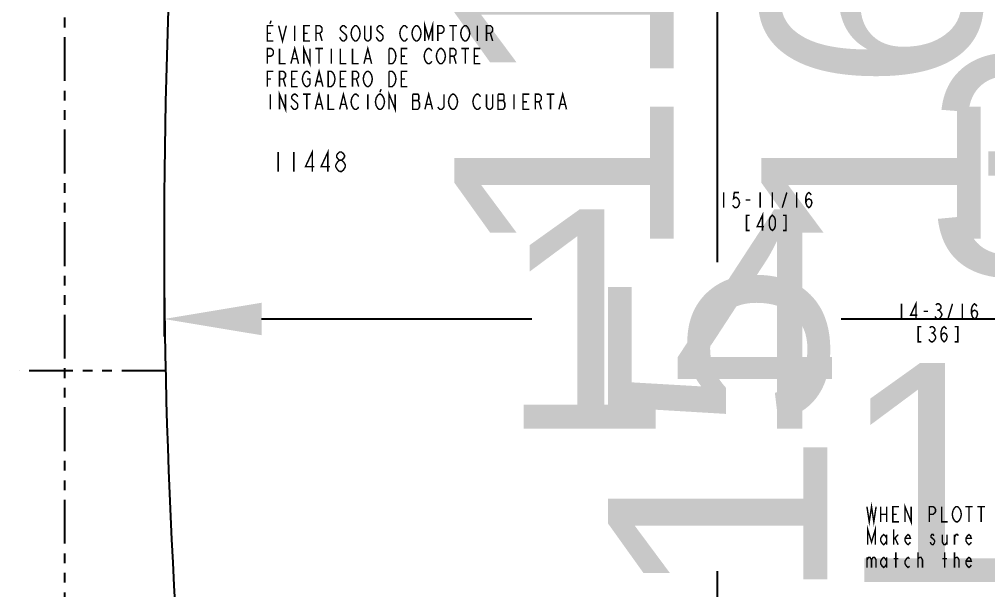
# Model space of a CAD drawing. Extents: x -347 to 953, y -714 to 758.
# Drawn here: x 605.13 to 615.07, y 56.92 to 62.78 of the extents above; entities that cross this region are included whole.
import ezdxf

# ---------------------------------------------------------------- set-up
doc = ezdxf.new("R2010")
doc.units = 0
doc.header["$MEASUREMENT"] = 0
doc.linetypes.add('PHANTOM', pattern=[0.8, 0.45, -0.05, 0.1, -0.05, 0.1, -0.05])
doc.layers.get('0').update_dxf_attribs({"linetype": 'CONTINUOUS'})
doc.layers.get('Defpoints').update_dxf_attribs({"linetype": 'CONTINUOUS'})
doc.layers.add('___NOTE', color=7, linetype='CONTINUOUS')
doc.layers.add('_CURVE', color=7, linetype='CONTINUOUS')
doc.styles.get("Standard").update_dxf_attribs({"font": 'arial.ttf'})
doc.dimstyles.get("Standard").update_dxf_attribs({"dimtxt": 2.25, "dimasz": 1, "dimexe": 0.18, "dimexo": 0.0625, "dimgap": 0.09, "dimtad": 0, "dimdec": 4, "dimzin": 0, "dimdsep": 46, "dimlunit": 5, "dimtxsty": 'Standard', "dimcen": 1, "dimclrd": 3, "dimclre": 3, "dimadec": 0, "dimazin": 0, "dimtfac": 1, "dimtdec": 4, "dimtofl": 0, "dimtmove": 0, "dimatfit": 3, "dimfxl": 1, "dimtolj": 1, "dimtzin": 0, "dimarcsym": 0})

# ---------------------------------------------------------------- blocks, each defined once
blk = doc.blocks.new('*D82')
at = {"color": 3, "linetype": 'Continuous', "lineweight": -2, "transparency": 16777216}
for p, q in [((609.982, 67.0256), (612.4776, 67.0256)), ((612.2976, 66.0256), (612.2976, 64.5752)), ((612.2976, 52.3144), (612.2976, 57.1127)), ((610.1467, 51.3144), (612.4776, 51.3144))]:
    blk.add_line(p, q, dxfattribs=at)
at = {"color": 3, "linetype": 'Continuous', "transparency": 16777216}
for points in [[(612.1309, 66.0256), (612.4643, 66.0256), (612.2976, 67.0256)], [(612.1309, 52.3144), (612.4643, 52.3144), (612.2976, 51.3144)]]:
    blk.add_solid(points, dxfattribs=at)
at = {"layer": 'Defpoints', "color": 0, "linetype": 'Continuous', "transparency": 16777216}
for p in [(609.9195, 67.0256), (610.0842, 51.3144), (612.2976, 51.3144)]:
    blk.add_point(p, dxfattribs=at)
at = {"color": 0, "linetype": 'Continuous', "transparency": 16777216, "insert": (612.2976, 60.844), "char_height": 2.25, "attachment_point": 5, "rotation": 90}
blk.add_mtext('\\A1;15{\\H1x;\\S11/16;}"', dxfattribs=at)
blk = doc.blocks.new('*D83')
at = {"color": 3, "linetype": 'Continuous', "lineweight": -2, "transparency": 16777216}
for p, q in [((606.6186, 60.4825), (606.6186, 59.5212)), ((620.8299, 59.2325), (620.8299, 59.8812)), ((607.6186, 59.7012), (610.3913, 59.7012)), ((619.8299, 59.7012), (617.8539, 59.7012))]:
    blk.add_line(p, q, dxfattribs=at)
at = {"color": 3, "linetype": 'Continuous', "transparency": 16777216}
for points in [[(607.6186, 59.8679), (607.6186, 59.5346), (606.6186, 59.7012)], [(619.8299, 59.8679), (619.8299, 59.5346), (620.8299, 59.7012)]]:
    blk.add_solid(points, dxfattribs=at)
at = {"layer": 'Defpoints', "color": 0, "linetype": 'Continuous', "transparency": 16777216}
for p in [(606.6186, 60.545), (620.8299, 59.7012), (620.8299, 59.17)]:
    blk.add_point(p, dxfattribs=at)
at = {"color": 0, "linetype": 'Continuous', "transparency": 16777216, "insert": (614.1226, 59.7012), "char_height": 2.25, "attachment_point": 5}
blk.add_mtext('\\A1;14{\\H1x;\\S3/16;}"', dxfattribs=at)

msp = doc.modelspace()

# ---------------------------------------------------------------- linework, layer by layer
at = {"color": 2, "linetype": 'Continuous', "const_width": 0.015}
for points in [[(612.360112, 61.000211), (612.360112, 60.843961)], [(612.516362, 61.000211), (612.469487, 61.000211), (612.461674, 60.935108), (612.4773, 60.948128), (612.492924, 60.948128), (612.508549, 60.935108), (612.516362, 60.922086), (612.524174, 60.896044), (612.516362, 60.870003), (612.508549, 60.856983), (612.492924, 60.843961), (612.4773, 60.843961), (612.461674, 60.856983), (612.453862, 60.870003)], [(612.735112, 61.000211), (612.735112, 60.843961)], [(612.860112, 61.000211), (612.860112, 60.843961)], [(612.961674, 60.843961), (613.008549, 61.000211)], [(613.110111, 61.000211), (613.110111, 60.843961)], [(613.203862, 60.896044), (613.211674, 60.922086), (613.235111, 60.935108), (613.258549, 60.922086), (613.266362, 60.896044), (613.258549, 60.870003), (613.250737, 60.856983), (613.235111, 60.843961), (613.219487, 60.856983), (613.211674, 60.870003), (613.203862, 60.896044), (613.203862, 60.948128), (613.211674, 60.97417), (613.219487, 60.987192), (613.235111, 61.000211), (613.250737, 60.987192), (613.258549, 60.97417)], [(612.586674, 60.922086), (612.633549, 60.922086)], [(612.625737, 60.765836), (612.594486, 60.765836), (612.594486, 60.609588), (612.625737, 60.609588)], [(612.758549, 60.609588), (612.758549, 60.765836), (612.703862, 60.648649), (612.774175, 60.648649)], [(612.860112, 60.609588), (612.844486, 60.622607), (612.836674, 60.63563), (612.828862, 60.661671), (612.828862, 60.713752), (612.836674, 60.739794), (612.844486, 60.752816), (612.860112, 60.765836), (612.875737, 60.752816), (612.883549, 60.739794), (612.891361, 60.713752), (612.891361, 60.661671), (612.883549, 60.63563), (612.875737, 60.622607), (612.860112, 60.609588)], [(612.969487, 60.609588), (613.000737, 60.609588), (613.000737, 60.765836), (612.969487, 60.765836)], [(614.185091, 59.857479), (614.185091, 59.701231)], [(614.333529, 59.701231), (614.333529, 59.857479), (614.278841, 59.740293), (614.349154, 59.740293)], [(614.536653, 59.84446), (614.552279, 59.857479), (614.567904, 59.857479), (614.58353, 59.84446), (614.591342, 59.83144), (614.591342, 59.818418), (614.58353, 59.805398), (614.567904, 59.792376), (614.58353, 59.779356)], [(614.661654, 59.701231), (614.708528, 59.857479)], [(614.810092, 59.857479), (614.810092, 59.701231)], [(614.903842, 59.753315), (614.911654, 59.779356), (614.935092, 59.792376), (614.958529, 59.779356), (614.966341, 59.753315), (614.958529, 59.727273), (614.950716, 59.714251), (614.935092, 59.701231), (614.919466, 59.714251), (614.911654, 59.727273), (614.903842, 59.753315), (614.903842, 59.805398), (614.911654, 59.83144), (614.919466, 59.84446), (614.935092, 59.857479), (614.950716, 59.84446), (614.958529, 59.83144)], [(614.411655, 59.779356), (614.45853, 59.779356)], [(614.58353, 59.714251), (614.567904, 59.701231), (614.552279, 59.701231), (614.536653, 59.714251), (614.528841, 59.727273)], [(614.552279, 59.792376), (614.567904, 59.792376)], [(614.58353, 59.779356), (614.599154, 59.753315), (614.599154, 59.740293), (614.58353, 59.714251)], [(614.388217, 59.623106), (614.356966, 59.623106), (614.356966, 59.466856), (614.388217, 59.466856)], [(614.474154, 59.610084), (614.489779, 59.623106), (614.505404, 59.623106), (614.521029, 59.610084), (614.528841, 59.597064), (614.528841, 59.584042), (614.521029, 59.571023), (614.505404, 59.558), (614.521029, 59.544981), (614.536653, 59.518939)], [(614.591342, 59.518939), (614.599154, 59.544981), (614.622591, 59.558), (614.646029, 59.544981), (614.653841, 59.518939), (614.646029, 59.492897), (614.638217, 59.479875), (614.622591, 59.466856), (614.606966, 59.479875), (614.599154, 59.492897), (614.591342, 59.518939), (614.591342, 59.571023), (614.599154, 59.597064), (614.606966, 59.610084), (614.622591, 59.623106), (614.638217, 59.610084), (614.646029, 59.597064)], [(614.731967, 59.466856), (614.763217, 59.466856), (614.763217, 59.623106), (614.731967, 59.623106)], [(614.489779, 59.558), (614.505404, 59.558)], [(614.536653, 59.518939), (614.536653, 59.505917), (614.521029, 59.479875)], [(614.521029, 59.479875), (614.505404, 59.466856), (614.489779, 59.466856), (614.474154, 59.479875), (614.466342, 59.492897)]]:
    msp.add_lwpolyline(points, dxfattribs=at)
at = {"layer": '___NOTE', "color": 2, "linetype": 'Continuous', "const_width": 0.015}
for points in [[(607.740004, 62.555796), (607.677505, 62.555796), (607.677505, 62.712044), (607.740004, 62.712044)], [(607.716568, 62.764127), (607.704848, 62.731575)], [(607.794691, 62.712044), (607.833754, 62.555796), (607.872817, 62.712044)], [(607.958754, 62.712044), (607.958754, 62.555796)], [(608.115005, 62.555796), (608.052504, 62.555796), (608.052504, 62.712044), (608.115005, 62.712044)], [(608.177504, 62.555796), (608.177504, 62.712044), (608.216567, 62.712044), (608.232193, 62.699024), (608.240005, 62.686002), (608.240005, 62.65996), (608.232193, 62.64694), (608.216567, 62.633918), (608.177504, 62.633918)], [(608.490005, 62.686002), (608.482191, 62.699024), (608.466567, 62.712044), (608.450942, 62.712044), (608.435317, 62.699024), (608.427504, 62.686002), (608.427504, 62.672982), (608.435317, 62.65996)], [(608.607192, 62.568815), (608.591567, 62.555796), (608.575943, 62.555796), (608.560317, 62.568815), (608.552504, 62.581837), (608.544692, 62.594857), (608.53688, 62.633918), (608.544692, 62.672982), (608.560317, 62.699024)], [(608.560317, 62.699024), (608.575943, 62.712044), (608.591567, 62.712044), (608.607192, 62.699024), (608.622817, 62.672982)], [(608.740004, 62.712044), (608.740004, 62.581837), (608.732192, 62.568815), (608.716567, 62.555796), (608.700941, 62.555796), (608.685317, 62.568815), (608.677505, 62.581837), (608.677505, 62.712044)], [(608.865004, 62.686002), (608.857192, 62.699024), (608.841567, 62.712044), (608.825941, 62.712044), (608.810317, 62.699024), (608.802505, 62.686002), (608.802505, 62.672982), (608.810317, 62.65996), (608.825941, 62.64694), (608.841567, 62.633918), (608.857192, 62.620899), (608.865004, 62.607879), (608.865004, 62.581837), (608.857192, 62.568815), (608.841567, 62.555796), (608.825941, 62.555796), (608.810317, 62.568815), (608.802505, 62.581837), (608.794692, 62.594857)], [(609.044691, 62.594857), (609.036879, 62.633918), (609.044691, 62.672982), (609.060317, 62.699024)], [(609.060317, 62.699024), (609.075942, 62.712044), (609.091568, 62.712044), (609.107192, 62.699024), (609.115004, 62.686002)], [(609.169691, 62.594857), (609.161879, 62.633918), (609.169691, 62.672982), (609.185317, 62.699024)], [(609.185317, 62.699024), (609.200942, 62.712044), (609.216566, 62.712044), (609.232192, 62.699024), (609.240004, 62.686002), (609.247817, 62.672982), (609.255629, 62.633918), (609.247817, 62.594857), (609.232192, 62.568815)], [(609.294692, 62.555796), (609.294692, 62.712044), (609.333754, 62.581837), (609.372817, 62.712044), (609.372817, 62.555796)], [(609.427504, 62.555796), (609.427504, 62.712044), (609.466567, 62.712044), (609.482192, 62.699024), (609.490005, 62.686002), (609.490005, 62.65996), (609.482192, 62.64694), (609.466567, 62.633918), (609.427504, 62.633918)], [(609.544692, 62.712044), (609.622817, 62.712044)], [(609.583754, 62.712044), (609.583754, 62.555796)], [(609.740005, 62.581837), (609.732191, 62.568815), (609.716567, 62.555796), (609.700942, 62.555796), (609.685316, 62.568815), (609.677504, 62.581837), (609.669692, 62.594857), (609.66188, 62.633918), (609.669692, 62.672982), (609.685316, 62.699024)], [(609.685316, 62.699024), (609.700942, 62.712044), (609.716567, 62.712044), (609.732191, 62.699024), (609.740005, 62.686002), (609.747817, 62.672982), (609.755629, 62.633918), (609.747817, 62.594857), (609.740005, 62.581837)], [(609.833755, 62.712044), (609.833755, 62.555796)], [(609.927504, 62.555796), (609.927504, 62.712044), (609.966567, 62.712044), (609.982192, 62.699024), (609.990004, 62.686002), (609.990004, 62.65996), (609.982192, 62.64694), (609.966567, 62.633918), (609.927504, 62.633918)], [(607.677505, 62.633918), (607.716568, 62.633918)], [(608.052504, 62.633918), (608.091567, 62.633918)], [(608.216567, 62.633918), (608.240005, 62.555796)], [(608.435317, 62.65996), (608.466567, 62.633918), (608.482191, 62.620899), (608.490005, 62.607879), (608.490005, 62.581837), (608.482191, 62.568815), (608.466567, 62.555796), (608.450942, 62.555796), (608.435317, 62.568815), (608.427504, 62.581837), (608.419692, 62.594857)], [(608.622817, 62.672982), (608.63063, 62.633918), (608.622817, 62.594857), (608.607192, 62.568815)], [(609.115004, 62.581837), (609.107192, 62.568815), (609.091568, 62.555796), (609.075942, 62.555796), (609.060317, 62.568815), (609.044691, 62.594857)], [(609.232192, 62.568815), (609.216566, 62.555796), (609.200942, 62.555796), (609.185317, 62.568815), (609.169691, 62.594857)], [(609.966567, 62.633918), (609.990004, 62.555796)], [(607.919692, 62.32142), (607.958754, 62.47767), (607.997817, 62.32142)], [(608.052504, 62.32142), (608.052504, 62.47767), (608.115005, 62.32142), (608.115005, 62.47767)], [(608.669692, 62.32142), (608.708755, 62.47767), (608.747818, 62.32142)], [(607.677505, 62.32142), (607.677505, 62.47767), (607.716568, 62.47767), (607.732192, 62.464648), (607.740004, 62.451629), (607.740004, 62.425587), (607.732192, 62.412565), (607.716568, 62.399545), (607.677505, 62.399545)], [(607.802505, 62.47767), (607.802505, 62.32142), (607.865004, 62.32142)], [(608.169692, 62.47767), (608.247817, 62.47767)], [(608.208754, 62.47767), (608.208754, 62.32142)], [(608.333755, 62.47767), (608.333755, 62.32142)], [(608.427504, 62.47767), (608.427504, 62.32142), (608.490005, 62.32142)], [(608.552504, 62.47767), (608.552504, 62.32142), (608.615004, 62.32142)], [(608.97438, 62.33444), (608.958754, 62.32142), (608.927505, 62.32142), (608.927505, 62.47767)], [(608.927505, 62.47767), (608.958754, 62.47767), (608.97438, 62.464648), (608.982192, 62.451629), (608.990004, 62.438606), (608.997816, 62.399545), (608.990004, 62.360481), (608.97438, 62.33444)], [(609.115004, 62.32142), (609.052505, 62.32142), (609.052505, 62.47767), (609.115004, 62.47767)], [(609.052505, 62.399545), (609.091568, 62.399545)], [(609.365005, 62.347462), (609.357192, 62.33444), (609.341566, 62.32142), (609.325942, 62.32142), (609.310317, 62.33444), (609.302504, 62.347462), (609.294692, 62.360481), (609.286879, 62.399545), (609.294692, 62.438606)], [(609.294692, 62.438606), (609.310317, 62.464648), (609.325942, 62.47767), (609.341566, 62.47767), (609.357192, 62.464648), (609.365005, 62.451629)], [(609.482192, 62.33444), (609.466567, 62.32142), (609.450942, 62.32142), (609.435318, 62.33444), (609.427504, 62.347462), (609.419692, 62.360481), (609.411879, 62.399545), (609.419692, 62.438606)], [(609.419692, 62.438606), (609.435318, 62.464648), (609.450942, 62.47767), (609.466567, 62.47767), (609.482192, 62.464648), (609.490005, 62.451629), (609.497817, 62.438606), (609.505629, 62.399545), (609.497817, 62.360481), (609.482192, 62.33444)], [(609.552504, 62.32142), (609.552504, 62.47767), (609.591567, 62.47767), (609.607193, 62.464648), (609.615005, 62.451629), (609.615005, 62.425587), (609.607193, 62.412565), (609.591567, 62.399545), (609.552504, 62.399545)], [(609.591567, 62.399545), (609.615005, 62.32142)], [(609.669692, 62.47767), (609.747817, 62.47767)], [(609.708755, 62.47767), (609.708755, 62.32142)], [(609.865005, 62.32142), (609.802504, 62.32142), (609.802504, 62.47767), (609.865005, 62.47767)], [(609.802504, 62.399545), (609.841567, 62.399545)], [(607.935317, 62.373503), (607.982192, 62.373503)], [(608.685317, 62.373503), (608.732192, 62.373503)], [(607.677505, 62.087044), (607.677505, 62.243295), (607.740004, 62.243295)], [(607.802505, 62.087044), (607.802505, 62.243295), (607.841566, 62.243295), (607.857192, 62.230273), (607.865004, 62.217253), (607.865004, 62.191211), (607.857192, 62.178192), (607.841566, 62.165169), (607.802505, 62.165169)], [(607.990005, 62.087044), (607.927504, 62.087044), (607.927504, 62.243295), (607.990005, 62.243295)], [(608.060318, 62.100066), (608.044692, 62.126108), (608.036879, 62.165169), (608.044692, 62.204231)], [(608.044692, 62.204231), (608.060318, 62.230273), (608.075942, 62.243295), (608.091567, 62.243295), (608.107192, 62.230273), (608.115005, 62.217253)], [(608.169692, 62.087044), (608.208754, 62.243295), (608.247817, 62.087044)], [(608.302504, 62.243295), (608.333755, 62.243295), (608.349379, 62.230273), (608.357191, 62.217253), (608.365005, 62.204231), (608.372817, 62.165169), (608.365005, 62.126108), (608.357191, 62.113086), (608.349379, 62.100066), (608.333755, 62.087044), (608.302504, 62.087044), (608.302504, 62.243295)], [(608.490005, 62.087044), (608.427504, 62.087044), (608.427504, 62.243295), (608.490005, 62.243295)], [(608.552504, 62.087044), (608.552504, 62.243295), (608.591567, 62.243295), (608.607192, 62.230273), (608.615004, 62.217253), (608.615004, 62.191211), (608.607192, 62.178192), (608.591567, 62.165169), (608.552504, 62.165169)], [(608.740004, 62.113086), (608.732192, 62.100066), (608.716567, 62.087044), (608.700941, 62.087044), (608.685317, 62.100066), (608.677505, 62.113086), (608.669692, 62.126108), (608.66188, 62.165169), (608.669692, 62.204231)], [(608.669692, 62.204231), (608.685317, 62.230273), (608.700941, 62.243295), (608.716567, 62.243295), (608.732192, 62.230273), (608.740004, 62.217253), (608.747818, 62.204231), (608.75563, 62.165169), (608.747818, 62.126108), (608.740004, 62.113086)], [(608.990004, 62.126108), (608.97438, 62.100066), (608.958754, 62.087044), (608.927505, 62.087044), (608.927505, 62.243295)], [(608.927505, 62.243295), (608.958754, 62.243295), (608.97438, 62.230273), (608.982192, 62.217253), (608.990004, 62.204231), (608.997816, 62.165169), (608.990004, 62.126108)], [(609.115004, 62.087044), (609.052505, 62.087044), (609.052505, 62.243295), (609.115004, 62.243295)], [(607.677505, 62.165169), (607.716568, 62.165169)], [(607.841566, 62.165169), (607.865004, 62.087044)], [(607.927504, 62.165169), (607.966566, 62.165169)], [(608.083754, 62.165169), (608.115005, 62.165169), (608.115005, 62.113086), (608.107192, 62.100066), (608.091567, 62.087044), (608.075942, 62.087044), (608.060318, 62.100066)], [(608.185316, 62.139128), (608.232193, 62.139128)], [(608.427504, 62.165169), (608.466567, 62.165169)], [(608.591567, 62.165169), (608.615004, 62.087044)], [(609.052505, 62.165169), (609.091568, 62.165169)], [(607.708754, 62.008919), (607.708754, 61.852669)], [(607.802505, 61.852669), (607.802505, 62.008919), (607.865004, 61.852669), (607.865004, 62.008919)], [(607.990005, 61.982877), (607.982192, 61.995899), (607.966566, 62.008919), (607.950942, 62.008919), (607.935317, 61.995899), (607.927504, 61.982877), (607.927504, 61.969858), (607.935317, 61.956836), (607.950942, 61.943816), (607.982192, 61.917774)], [(608.044692, 62.008919), (608.122817, 62.008919)], [(608.083754, 62.008919), (608.083754, 61.852669)], [(608.169692, 61.852669), (608.208754, 62.008919), (608.247817, 61.852669)], [(608.302504, 62.008919), (608.302504, 61.852669), (608.365005, 61.852669)], [(608.419692, 61.852669), (608.458755, 62.008919), (608.497817, 61.852669)], [(608.615004, 61.87871), (608.607192, 61.865691), (608.591567, 61.852669), (608.575943, 61.852669), (608.560317, 61.865691), (608.552504, 61.87871), (608.544692, 61.891732), (608.53688, 61.930794), (608.544692, 61.969858), (608.560317, 61.995899)], [(608.560317, 61.995899), (608.575943, 62.008919), (608.591567, 62.008919), (608.607192, 61.995899), (608.615004, 61.982877)], [(608.708755, 62.008919), (608.708755, 61.852669)], [(608.872816, 61.891732), (608.857192, 61.865691), (608.841567, 61.852669), (608.825941, 61.852669), (608.810317, 61.865691), (608.802505, 61.87871), (608.794692, 61.891732), (608.786879, 61.930794), (608.794692, 61.969858), (608.810317, 61.995899)], [(608.810317, 61.995899), (608.825941, 62.008919), (608.841567, 62.008919), (608.857192, 61.995899), (608.865004, 61.982877), (608.872816, 61.969858), (608.88063, 61.930794), (608.872816, 61.891732)], [(608.845473, 62.061002), (608.833755, 62.028451)], [(608.927505, 61.852669), (608.927505, 62.008919), (608.990004, 61.852669), (608.990004, 62.008919)], [(609.22438, 61.852669), (609.240004, 61.87871), (609.240004, 61.917774), (609.232192, 61.930794), (609.22438, 61.943816), (609.232192, 61.956836), (609.232192, 61.995899), (609.22438, 62.008919), (609.169691, 62.008919)], [(609.169691, 62.008919), (609.169691, 61.852669), (609.22438, 61.852669)], [(609.294692, 61.852669), (609.333754, 62.008919), (609.372817, 61.852669)], [(609.490005, 62.008919), (609.490005, 61.87871), (609.482192, 61.865691), (609.466567, 61.852669), (609.450942, 61.852669), (609.435318, 61.865691), (609.427504, 61.87871)], [(609.622817, 61.891732), (609.607193, 61.865691), (609.591567, 61.852669), (609.575942, 61.852669), (609.560316, 61.865691), (609.552504, 61.87871), (609.544692, 61.891732), (609.53688, 61.930794), (609.544692, 61.969858), (609.560316, 61.995899)], [(609.560316, 61.995899), (609.575942, 62.008919), (609.591567, 62.008919), (609.607193, 61.995899), (609.615005, 61.982877), (609.622817, 61.969858), (609.630629, 61.930794), (609.622817, 61.891732)], [(609.865005, 61.87871), (609.857191, 61.865691), (609.841567, 61.852669), (609.825942, 61.852669), (609.810317, 61.865691), (609.802504, 61.87871), (609.794692, 61.891732), (609.78688, 61.930794), (609.794692, 61.969858), (609.810317, 61.995899)], [(609.810317, 61.995899), (609.825942, 62.008919), (609.841567, 62.008919), (609.857191, 61.995899), (609.865005, 61.982877)], [(609.990004, 62.008919), (609.990004, 61.87871), (609.982192, 61.865691), (609.966567, 61.852669), (609.950943, 61.852669), (609.935317, 61.865691), (609.927504, 61.87871), (609.927504, 62.008919)], [(610.099379, 61.852669), (610.115004, 61.87871), (610.115004, 61.917774), (610.107192, 61.930794), (610.099379, 61.943816), (610.107192, 61.956836), (610.107192, 61.995899), (610.099379, 62.008919), (610.044692, 62.008919)], [(610.044692, 62.008919), (610.044692, 61.852669), (610.099379, 61.852669)], [(610.208755, 62.008919), (610.208755, 61.852669)], [(610.365004, 61.852669), (610.302505, 61.852669), (610.302505, 62.008919), (610.365004, 62.008919)], [(610.427505, 61.852669), (610.427505, 62.008919), (610.466568, 62.008919), (610.482192, 61.995899), (610.490004, 61.982877), (610.490004, 61.956836), (610.482192, 61.943816), (610.466568, 61.930794), (610.427505, 61.930794)], [(610.544691, 62.008919), (610.622817, 62.008919)], [(610.583754, 62.008919), (610.583754, 61.852669)], [(610.669692, 61.852669), (610.708754, 62.008919), (610.747817, 61.852669)], [(607.935317, 61.865691), (607.919692, 61.891732)], [(607.982192, 61.917774), (607.990005, 61.904752), (607.990005, 61.87871), (607.982192, 61.865691), (607.966566, 61.852669), (607.950942, 61.852669), (607.935317, 61.865691)], [(608.185316, 61.904752), (608.232193, 61.904752)], [(608.435317, 61.904752), (608.482191, 61.904752)], [(609.169691, 61.943816), (609.22438, 61.943816)], [(609.310317, 61.904752), (609.357192, 61.904752)], [(610.044692, 61.943816), (610.099379, 61.943816)], [(610.302505, 61.930794), (610.341567, 61.930794)], [(610.466568, 61.930794), (610.490004, 61.852669)], [(610.685317, 61.904752), (610.732192, 61.904752)], [(607.789405, 61.414691), (607.789405, 61.21469)], [(607.949406, 61.414691), (607.949406, 61.21469)], [(608.139406, 61.21469), (608.139406, 61.414691), (608.069405, 61.26469), (608.159406, 61.26469)], [(608.299405, 61.21469), (608.299405, 61.414691), (608.229405, 61.26469), (608.319406, 61.26469)], [(608.419406, 61.331356), (608.399405, 61.348025), (608.389406, 61.364691), (608.389406, 61.381358), (608.399405, 61.398024), (608.419406, 61.414691), (608.439405, 61.414691), (608.459406, 61.398024), (608.469406, 61.381358), (608.469406, 61.364691), (608.459406, 61.348025), (608.439405, 61.331356)], [(608.379406, 61.281356), (608.399405, 61.314689), (608.419406, 61.331356), (608.439405, 61.331356), (608.459406, 61.314689)], [(608.459406, 61.314689), (608.479405, 61.281356), (608.479405, 61.26469)], [(608.399405, 61.231356), (608.379406, 61.26469), (608.379406, 61.281356)], [(608.419406, 61.21469), (608.399405, 61.231356)], [(608.479405, 61.26469), (608.459406, 61.231356), (608.439405, 61.21469), (608.419406, 61.21469)], [(613.830878, 57.775098), (613.854315, 57.618849), (613.877753, 57.775098), (613.90119, 57.618849), (613.924628, 57.775098)], [(613.971503, 57.775098), (613.971503, 57.618849)], [(614.034002, 57.775098), (614.034002, 57.618849)], [(614.159002, 57.618849), (614.096503, 57.618849), (614.096503, 57.775098), (614.159002, 57.775098)], [(614.221503, 57.618849), (614.221503, 57.775098), (614.284003, 57.618849), (614.284003, 57.775098)], [(614.471503, 57.618849), (614.471503, 57.775098), (614.510565, 57.775098), (614.526191, 57.762078), (614.534003, 57.749058), (614.534003, 57.723016), (614.526191, 57.709995), (614.510565, 57.696974), (614.471503, 57.696974)], [(614.596502, 57.775098), (614.596502, 57.618849), (614.659003, 57.618849)], [(614.729316, 57.63187), (614.71369, 57.657911), (614.705878, 57.696974), (614.71369, 57.736037)], [(614.71369, 57.736037), (614.729316, 57.762078), (614.74494, 57.775098), (614.760565, 57.775098), (614.776191, 57.762078)], [(614.776191, 57.762078), (614.791815, 57.736037), (614.799628, 57.696974), (614.791815, 57.657911)], [(614.83869, 57.775098), (614.916815, 57.775098)], [(614.877753, 57.775098), (614.877753, 57.618849)], [(614.96369, 57.775098), (615.041816, 57.775098)], [(615.002753, 57.775098), (615.002753, 57.618849)], [(613.971503, 57.696974), (614.034002, 57.696974)], [(614.096503, 57.696974), (614.135566, 57.696974)], [(614.791815, 57.657911), (614.776191, 57.63187), (614.760565, 57.618849), (614.74494, 57.618849), (614.729316, 57.63187)], [(613.838691, 57.384473), (613.838691, 57.540724), (613.877753, 57.410515), (613.916816, 57.540724), (613.916816, 57.384473)], [(614.104315, 57.384473), (614.104315, 57.540724)], [(614.034002, 57.423536), (614.018378, 57.397494), (614.002753, 57.384473), (613.987127, 57.397494), (613.971503, 57.423536), (613.971503, 57.449577), (613.987127, 57.475619), (614.002753, 57.48864), (614.018378, 57.475619), (614.034002, 57.449577)], [(614.034002, 57.48864), (614.034002, 57.384473)], [(614.104315, 57.436557), (614.15119, 57.48864)], [(614.11994, 57.449577), (614.15119, 57.384473)], [(614.27619, 57.410515), (614.268378, 57.397494), (614.252752, 57.384473), (614.237128, 57.397494), (614.221503, 57.423536), (614.221503, 57.449577), (614.237128, 57.475619), (614.252752, 57.48864), (614.268378, 57.475619), (614.27619, 57.449577), (614.221503, 57.449577)], [(614.518378, 57.475619), (614.510565, 57.48864), (614.49494, 57.48864), (614.487128, 57.475619), (614.487128, 57.462598), (614.518378, 57.436557)], [(614.518378, 57.436557), (614.526191, 57.423536), (614.526191, 57.410515)], [(614.604316, 57.48864), (614.604316, 57.410515), (614.61994, 57.384473), (614.635565, 57.384473), (614.651191, 57.410515)], [(614.651191, 57.48864), (614.651191, 57.384473)], [(614.729316, 57.384473), (614.729316, 57.48864)], [(614.729316, 57.462598), (614.74494, 57.48864), (614.760565, 57.48864), (614.768377, 57.475619)], [(614.901191, 57.410515), (614.893377, 57.397494), (614.877753, 57.384473), (614.862128, 57.397494), (614.846502, 57.423536), (614.846502, 57.449577), (614.862128, 57.475619), (614.877753, 57.48864), (614.893377, 57.475619), (614.901191, 57.449577), (614.846502, 57.449577)], [(614.49494, 57.384473), (614.479316, 57.410515)], [(614.526191, 57.410515), (614.510565, 57.384473), (614.49494, 57.384473)], [(613.830878, 57.254266), (613.830878, 57.150099)], [(613.830878, 57.228224), (613.846503, 57.254266), (613.862127, 57.254266), (613.877753, 57.228224), (613.877753, 57.150099)], [(613.877753, 57.228224), (613.893378, 57.254266), (613.909002, 57.254266), (613.924628, 57.228224), (613.924628, 57.150099)], [(614.034002, 57.189161), (614.018378, 57.16312), (614.002753, 57.150099), (613.987127, 57.16312), (613.971503, 57.189161), (613.971503, 57.215203), (613.987127, 57.241245), (614.002753, 57.254266), (614.018378, 57.241245), (614.034002, 57.215203)], [(614.034002, 57.254266), (614.034002, 57.150099)], [(614.104315, 57.241245), (614.15119, 57.241245)], [(614.127753, 57.150099), (614.127753, 57.306349)], [(614.268378, 57.16312), (614.252752, 57.150099), (614.237128, 57.16312), (614.221503, 57.189161), (614.221503, 57.215203), (614.237128, 57.241245), (614.252752, 57.254266), (614.268378, 57.241245)], [(614.354316, 57.150099), (614.354316, 57.306349)], [(614.354316, 57.241245), (614.36994, 57.254266)], [(614.36994, 57.254266), (614.385566, 57.254266), (614.40119, 57.228224), (614.40119, 57.150099)], [(614.604316, 57.241245), (614.651191, 57.241245)], [(614.627753, 57.150099), (614.627753, 57.306349)], [(614.729316, 57.150099), (614.729316, 57.306349)], [(614.729316, 57.241245), (614.74494, 57.254266)], [(614.74494, 57.254266), (614.760565, 57.254266), (614.776191, 57.228224), (614.776191, 57.150099)], [(614.901191, 57.17614), (614.893377, 57.16312), (614.877753, 57.150099), (614.862128, 57.16312), (614.846502, 57.189161), (614.846502, 57.215203), (614.862128, 57.241245), (614.877753, 57.254266), (614.893377, 57.241245), (614.901191, 57.215203), (614.846502, 57.215203)]]:
    msp.add_lwpolyline(points, dxfattribs=at)
at = {"layer": '_CURVE', "color": 8, "linetype": 'PHANTOM'}
for p, q in [((605.599254, 51.695006), (605.599254, 66.645006)), ((606.63359, 59.170006), (605.13359, 59.170006))]:
    msp.add_line(p, q, dxfattribs=at)
at = {"layer": '_CURVE', "color": 7, "linetype": 'Continuous'}
msp.add_arc((669.849254, 60.545006), 63.230615, 177.88742811, 184.74485737, dxfattribs=at)

# ---------------------------------------------------------------- dimensions: what is measured, and where the dimension line sits
at = {"color": 2, "linetype": 'Continuous'}
dim = msp.add_linear_dim(base=(612.297612, 51.314391), p1=(609.919474, 67.025621), p2=(610.084227, 51.314391), angle=270, dimstyle='Standard', override={"dimpost": '"'}, dxfattribs=at)
dim.commit()
dim.dimension.update_dxf_attribs({"geometry": '*D82', "text_midpoint": (612.297612, 60.843962), "dimtype": 160})
dim = msp.add_linear_dim(base=(620.829869, 59.70123), p1=(606.618638, 60.545006), p2=(620.829869, 59.170006), dimstyle='Standard', override={"dimpost": '"'}, dxfattribs=at)
dim.commit()
dim.dimension.update_dxf_attribs({"geometry": '*D83', "text_midpoint": (614.122592, 59.70123), "dimtype": 160})

doc.saveas('drawing.dxf')
